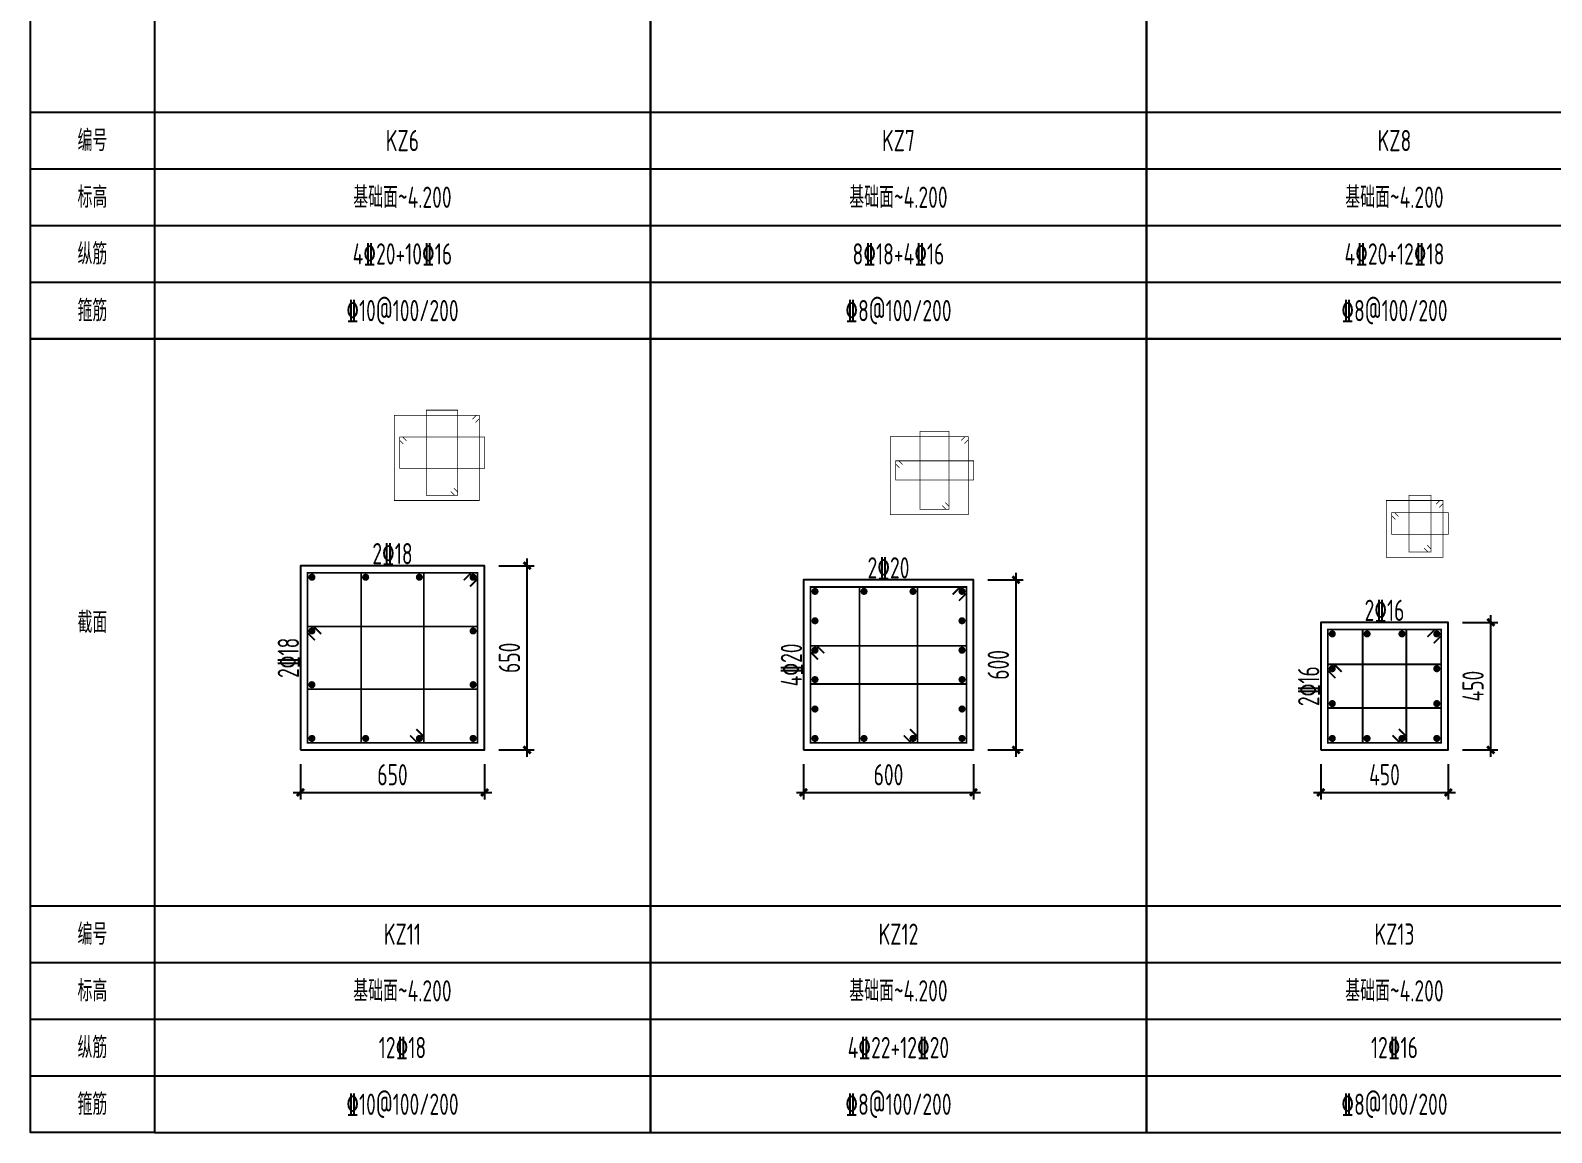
# Model space of a CAD drawing. Extents: x 3968514 to 5230306, y -516551 to -228246.
# Drawn here: x 4615004 to 4636472, y -334753 to -319199 of the extents above; entities that cross this region are included whole.
import ezdxf
from ezdxf.enums import TextEntityAlignment as Align

# ---------------------------------------------------------------- set-up
doc = ezdxf.new("R2010")
doc.units = 0
doc.header["$LTSCALE"] = 1000
doc.header["$MEASUREMENT"] = 0
for name, color, linetype, lineweight in [('COLU-DE', 7, 'Continuous', 25), ('COLU-DE-DIM', 3, 'Continuous', 25), ('COLU-YW', 7, 'Continuous', 25), ('REIN-D', 6, 'Continuous', 50), ('REIN-L', 1, 'Continuous', 50), ('TAB', 144, 'Continuous', 25), ('TAB-TEXT', 7, 'Continuous', 25)]:
    doc.layers.add(name, color=color, linetype=linetype, lineweight=lineweight)
doc.styles.add('FromPkpm', font='Tssdeng.shx', dxfattribs={"width": 0.7, "bigfont": 'hztxt.shx'})
doc.dimstyles.new('Pkpm_1', dxfattribs={"dimtxt": 250, "dimasz": 100, "dimexe": 100, "dimexo": 0.0625, "dimgap": 100, "dimtad": 1, "dimdec": 0, "dimrnd": 1, "dimzin": 0, "dimdsep": 46, "dimtxsty": 'FromPkpm', "dimblk1": 'ARCHTICK', "dimblk2": 'ARCHTICK', "dimsah": 1, "dimcen": 0.09, "dimdle": 100, "dimadec": 0, "dimazin": 0, "dimtfac": 1, "dimtdec": 0, "dimtix": 1, "dimtmove": 2, "dimatfit": 1, "dimfxl": 1, "dimtolj": 1, "dimtzin": 0, "dimarcsym": 0})

# ---------------------------------------------------------------- blocks, each defined once
blk = doc.blocks.new('_ArchTick')
at = {"color": 0, "linetype": 'ByBlock', "const_width": 0.4}
blk.add_lwpolyline([(-0.5, -0.5), (0.5, 0.5)], dxfattribs=at)
blk = doc.blocks.new('*D85')
at = {"layer": 'COLU-DE-DIM', "color": 0, "lineweight": -2, "transparency": 16777216}
for p, q in [((4625914, -329553), (4625914, -330053)), ((4628314, -329553), (4628314, -330053)), ((4625814, -329953), (4628414, -329953))]:
    blk.add_line(p, q, dxfattribs=at)
at = {"layer": 'Defpoints', "color": 0, "transparency": 16777216}
for p in [(4625914, -329353), (4628314, -329353), (4628314, -329953)]:
    blk.add_point(p, dxfattribs=at)
at = {"layer": 'COLU-DE-DIM', "color": 0, "lineweight": -2, "transparency": 16777216, "xscale": 100, "yscale": 100, "zscale": 100, "rotation": 180}
blk.add_blockref('_ArchTick', (4625914, -329953), dxfattribs=at)
at = {"layer": 'COLU-DE-DIM', "color": 0, "lineweight": -2, "transparency": 16777216, "xscale": 100, "yscale": 100, "zscale": 100}
blk.add_blockref('_ArchTick', (4628314, -329953), dxfattribs=at)
at = {"layer": 'COLU-DE-DIM', "color": 7, "transparency": 16777216, "insert": (4627114, -329703), "char_height": 300, "attachment_point": 5, "style": 'FromPkpm'}
blk.add_mtext('\\A1;600', dxfattribs=at)
blk = doc.blocks.new('*D84')
at = {"layer": 'COLU-DE-DIM', "color": 0, "lineweight": -2, "transparency": 16777216}
for p, q in [((4628514, -326953), (4629014, -326953)), ((4628914, -329453), (4628914, -326853)), ((4628514, -329353), (4629014, -329353))]:
    blk.add_line(p, q, dxfattribs=at)
at = {"layer": 'Defpoints', "color": 0, "transparency": 16777216}
for p in [(4628314, -326953), (4628914, -326953), (4628314, -329353)]:
    blk.add_point(p, dxfattribs=at)
at = {"layer": 'COLU-DE-DIM', "color": 0, "lineweight": -2, "transparency": 16777216, "xscale": 100, "yscale": 100, "zscale": 100}
for p, rotation in [((4628914, -326953), 90), ((4628914, -329353), 270)]:
    blk.add_blockref('_ArchTick', p, dxfattribs=dict(at, rotation=rotation))
at = {"layer": 'COLU-DE-DIM', "color": 7, "transparency": 16777216, "insert": (4628664, -328153), "char_height": 300, "attachment_point": 5, "rotation": 90, "style": 'FromPkpm'}
blk.add_mtext('\\A1;600', dxfattribs=at)
blk = doc.blocks.new('*D97')
at = {"layer": 'COLU-DE-DIM', "color": 0, "lineweight": -2, "transparency": 16777216}
for p, q in [((4633214, -329553), (4633214, -330053)), ((4635014, -329553), (4635014, -330053)), ((4633114, -329953), (4635114, -329953))]:
    blk.add_line(p, q, dxfattribs=at)
at = {"layer": 'Defpoints', "color": 0, "transparency": 16777216}
for p in [(4633214, -329353), (4635014, -329353), (4635014, -329953)]:
    blk.add_point(p, dxfattribs=at)
at = {"layer": 'COLU-DE-DIM', "color": 0, "lineweight": -2, "transparency": 16777216, "xscale": 100, "yscale": 100, "zscale": 100, "rotation": 180}
blk.add_blockref('_ArchTick', (4633214, -329953), dxfattribs=at)
at = {"layer": 'COLU-DE-DIM', "color": 0, "lineweight": -2, "transparency": 16777216, "xscale": 100, "yscale": 100, "zscale": 100}
blk.add_blockref('_ArchTick', (4635014, -329953), dxfattribs=at)
at = {"layer": 'COLU-DE-DIM', "color": 7, "transparency": 16777216, "insert": (4634114, -329703), "char_height": 300, "attachment_point": 5, "style": 'FromPkpm'}
blk.add_mtext('\\A1;450', dxfattribs=at)
blk = doc.blocks.new('*D96')
at = {"layer": 'COLU-DE-DIM', "color": 0, "lineweight": -2, "transparency": 16777216}
for p, q in [((4635214, -327553), (4635714, -327553)), ((4635614, -329453), (4635614, -327453)), ((4635214, -329353), (4635714, -329353))]:
    blk.add_line(p, q, dxfattribs=at)
at = {"layer": 'Defpoints', "color": 0, "transparency": 16777216}
for p in [(4635014, -327553), (4635614, -327553), (4635014, -329353)]:
    blk.add_point(p, dxfattribs=at)
at = {"layer": 'COLU-DE-DIM', "color": 0, "lineweight": -2, "transparency": 16777216, "xscale": 100, "yscale": 100, "zscale": 100}
for p, rotation in [((4635614, -327553), 90), ((4635614, -329353), 270)]:
    blk.add_blockref('_ArchTick', p, dxfattribs=dict(at, rotation=rotation))
at = {"layer": 'COLU-DE-DIM', "color": 7, "transparency": 16777216, "insert": (4635364, -328453), "char_height": 300, "attachment_point": 5, "rotation": 90, "style": 'FromPkpm'}
blk.add_mtext('\\A1;450', dxfattribs=at)
blk = doc.blocks.new('*D93')
at = {"layer": 'COLU-DE-DIM', "color": 0, "lineweight": -2, "transparency": 16777216}
for p, q in [((4618814, -329553), (4618814, -330053)), ((4621414, -329553), (4621414, -330053)), ((4618714, -329953), (4621514, -329953))]:
    blk.add_line(p, q, dxfattribs=at)
at = {"layer": 'Defpoints', "color": 0, "transparency": 16777216}
for p in [(4618814, -329353), (4621414, -329353), (4621414, -329953)]:
    blk.add_point(p, dxfattribs=at)
at = {"layer": 'COLU-DE-DIM', "color": 0, "lineweight": -2, "transparency": 16777216, "xscale": 100, "yscale": 100, "zscale": 100, "rotation": 180}
blk.add_blockref('_ArchTick', (4618814, -329953), dxfattribs=at)
at = {"layer": 'COLU-DE-DIM', "color": 0, "lineweight": -2, "transparency": 16777216, "xscale": 100, "yscale": 100, "zscale": 100}
blk.add_blockref('_ArchTick', (4621414, -329953), dxfattribs=at)
at = {"layer": 'COLU-DE-DIM', "color": 7, "transparency": 16777216, "insert": (4620114, -329703), "char_height": 300, "attachment_point": 5, "style": 'FromPkpm'}
blk.add_mtext('\\A1;650', dxfattribs=at)
blk = doc.blocks.new('*D92')
at = {"layer": 'COLU-DE-DIM', "color": 0, "lineweight": -2, "transparency": 16777216}
for p, q in [((4622014, -329453), (4622014, -326653)), ((4621614, -326753), (4622114, -326753)), ((4621614, -329353), (4622114, -329353))]:
    blk.add_line(p, q, dxfattribs=at)
at = {"layer": 'Defpoints', "color": 0, "transparency": 16777216}
for p in [(4621414, -326753), (4622014, -326753), (4621414, -329353)]:
    blk.add_point(p, dxfattribs=at)
at = {"layer": 'COLU-DE-DIM', "color": 0, "lineweight": -2, "transparency": 16777216, "xscale": 100, "yscale": 100, "zscale": 100}
for p, rotation in [((4622014, -326753), 90), ((4622014, -329353), 270)]:
    blk.add_blockref('_ArchTick', p, dxfattribs=dict(at, rotation=rotation))
at = {"layer": 'COLU-DE-DIM', "color": 7, "transparency": 16777216, "insert": (4621764, -328053), "char_height": 300, "attachment_point": 5, "rotation": 90, "style": 'FromPkpm'}
blk.add_mtext('\\A1;650', dxfattribs=at)

msp = doc.modelspace()

# ---------------------------------------------------------------- linework, layer by layer
at = {"layer": 'COLU-DE'}
for points in [[(4618814.24624, -329353.30351), (4621414.24624, -329353.30351), (4621414.24624, -326753.30351), (4618814.24624, -326753.30351)], [(4625914.24624, -329353.30253), (4628314.24624, -329353.30253), (4628314.24624, -326953.30253), (4625914.24624, -326953.30253)], [(4633214.24624, -329353.30253), (4635014.24624, -329353.30253), (4635014.24624, -327553.30253), (4633214.24624, -327553.30253)]]:
    msp.add_lwpolyline(points, close=True, dxfattribs=at)
at = {"layer": 'REIN-D', "const_width": 50}
for points in [[(4619001.74624, -326915.80351, 1), (4618951.74624, -326915.80351, 1)], [(4619760.07827, -326915.80351, 1), (4619710.07827, -326915.80351, 1)], [(4620518.41421, -326915.80351, 1), (4620468.41421, -326915.80351, 1)], [(4621276.74624, -326915.80351, 1), (4621226.74624, -326915.80351, 1)], [(4626101.74624, -327115.80253, 1), (4626051.74624, -327115.80253, 1)], [(4626793.41323, -327115.80253, 1), (4626743.41323, -327115.80253, 1)], [(4627485.07925, -327115.80253, 1), (4627435.07925, -327115.80253, 1)], [(4628176.74624, -327115.80253, 1), (4628126.74624, -327115.80253, 1)], [(4626101.74624, -327530.80253, 1), (4626051.74624, -327530.80253, 1)], [(4628176.74624, -327530.80253, 1), (4628126.74624, -327530.80253, 1)], [(4619001.74624, -327674.13652, 1), (4618951.74624, -327674.13652, 1)], [(4621276.74624, -327674.13652, 1), (4621226.74624, -327674.13652, 1)], [(4633401.74624, -327715.80253, 1), (4633351.74624, -327715.80253, 1)], [(4633893.41299, -327715.80253, 1), (4633843.41299, -327715.80253, 1)], [(4634385.07949, -327715.80253, 1), (4634335.07949, -327715.80253, 1)], [(4634876.74624, -327715.80253, 1), (4634826.74624, -327715.80253, 1)], [(4626101.74624, -327945.80253, 1), (4626051.74624, -327945.80253, 1)], [(4628176.74624, -327945.80253, 1), (4628126.74624, -327945.80253, 1)], [(4633401.74624, -328207.46855, 1), (4633351.74624, -328207.46855, 1)], [(4634876.74624, -328207.46855, 1), (4634826.74624, -328207.46855, 1)], [(4619001.74624, -328432.4705, 1), (4618951.74624, -328432.4705, 1)], [(4621276.74624, -328432.4705, 1), (4621226.74624, -328432.4705, 1)], [(4626101.74624, -328360.80253, 1), (4626051.74624, -328360.80253, 1)], [(4628176.74624, -328360.80253, 1), (4628126.74624, -328360.80253, 1)], [(4633401.74624, -328699.13652, 1), (4633351.74624, -328699.13652, 1)], [(4634876.74624, -328699.13652, 1), (4634826.74624, -328699.13652, 1)], [(4626101.74624, -328775.80253, 1), (4626051.74624, -328775.80253, 1)], [(4628176.74624, -328775.80253, 1), (4628126.74624, -328775.80253, 1)], [(4619001.74624, -329190.80351, 1), (4618951.74624, -329190.80351, 1)], [(4619760.07827, -329190.80351, 1), (4619710.07827, -329190.80351, 1)], [(4620518.41421, -329190.80351, 1), (4620468.41421, -329190.80351, 1)], [(4621276.74624, -329190.80351, 1), (4621226.74624, -329190.80351, 1)], [(4626101.74624, -329190.80253, 1), (4626051.74624, -329190.80253, 1)], [(4626793.41323, -329190.80253, 1), (4626743.41323, -329190.80253, 1)], [(4627485.07925, -329190.80253, 1), (4627435.07925, -329190.80253, 1)], [(4628176.74624, -329190.80253, 1), (4628126.74624, -329190.80253, 1)], [(4633401.74624, -329190.80253, 1), (4633351.74624, -329190.80253, 1)], [(4633893.41299, -329190.80253, 1), (4633843.41299, -329190.80253, 1)], [(4634385.07949, -329190.80253, 1), (4634335.07949, -329190.80253, 1)], [(4634876.74624, -329190.80253, 1), (4634826.74624, -329190.80253, 1)]]:
    msp.add_lwpolyline(points, format="xyb", close=True, dxfattribs=at)
at = {"layer": 'REIN-L', "color": 6}
for points, const_width in [([(4620937.89468, -325705.3123), (4620990.88686, -325758.30351), (4621035.07827, -325758.30351), (4621035.07827, -324558.30351), (4620593.41421, -324558.30351), (4620593.41421, -325758.30351), (4621035.07827, -325758.30351), (4621035.07827, -325714.10917), (4620982.08999, -325661.11796)], 10), ([(4620311.43374, -324990.46171), (4620258.44155, -324937.4705), (4620214.24624, -324937.4705), (4620214.24624, -325379.13652), (4621414.24624, -325379.13652), (4621414.24624, -324937.4705), (4620214.24624, -324937.4705), (4620214.24624, -324981.66435), (4620267.23843, -325034.65556)], 10), ([(4627871.22768, -325905.31034), (4627924.2189, -325958.30253), (4627968.41323, -325958.30253), (4627968.41323, -324858.30253), (4627560.07925, -324858.30253), (4627560.07925, -325958.30253), (4627968.41323, -325958.30253), (4627968.41323, -325914.10917), (4627915.42202, -325861.11699)], 10), ([(4627311.43179, -325326.29472), (4627258.44058, -325273.30253), (4627214.24624, -325273.30253), (4627214.24624, -325543.30253), (4628314.24624, -325543.30253), (4628314.24624, -325273.30253), (4627214.24624, -325273.30253), (4627214.24624, -325317.49589), (4627267.23745, -325370.48808)], 10), ([(4634671.22744, -326505.31034), (4634724.2189, -326558.30253), (4634768.41299, -326558.30253), (4634768.41299, -325758.30253), (4634460.07949, -325758.30253), (4634460.07949, -326558.30253), (4634768.41299, -326558.30253), (4634768.41299, -326514.10917), (4634715.42153, -326461.11699)], 10), ([(4634311.43179, -326057.12675), (4634258.44033, -326004.13652), (4634214.24624, -326004.13652), (4634214.24624, -326312.46855), (4635014.24624, -326312.46855), (4635014.24624, -326004.13652), (4634214.24624, -326004.13652), (4634214.24624, -326048.32988), (4634267.23769, -326101.32206)], 10), ([(4620361.54311, -329147.32109), (4620467.52358, -329253.30351), (4620555.91421, -329253.30351), (4620555.91421, -326853.30351), (4619672.57827, -326853.30351), (4619672.57827, -329253.30351), (4620555.91421, -329253.30351), (4620555.91421, -329164.91484), (4620449.92983, -329058.93242)], 25), ([(4627328.20815, -329147.32011), (4627434.19155, -329253.30253), (4627522.57925, -329253.30253), (4627522.57925, -327053.30253), (4626705.91323, -327053.30253), (4626705.91323, -329253.30253), (4627522.57925, -329253.30253), (4627522.57925, -329164.91386), (4627416.59683, -329058.93144)], 25), ([(4619108.61733, -327717.61992), (4619002.63296, -327611.63652), (4618914.24624, -327611.63652), (4618914.24624, -328494.9705), (4621314.24624, -328494.9705), (4621314.24624, -327611.63652), (4618914.24624, -327611.63652), (4618914.24624, -327700.02519), (4619020.23061, -327806.00761)], 25), ([(4634228.20864, -329147.32011), (4634334.19131, -329253.30253), (4634422.57949, -329253.30253), (4634422.57949, -327653.30253), (4633805.91299, -327653.30253), (4633805.91299, -329253.30253), (4634422.57949, -329253.30253), (4634422.57949, -329164.91386), (4634316.59683, -329058.93144)], 25), ([(4626208.61733, -327989.28495), (4626102.63491, -327883.30253), (4626014.24624, -327883.30253), (4626014.24624, -328423.30253), (4628214.24624, -328423.30253), (4628214.24624, -327883.30253), (4626014.24624, -327883.30253), (4626014.24624, -327971.6912), (4626120.22866, -328077.67363)], 25), ([(4633508.61733, -328250.95097), (4633402.63442, -328144.96855), (4633314.24624, -328144.96855), (4633314.24624, -328761.63652), (4634914.24624, -328761.63652), (4634914.24624, -328144.96855), (4633314.24624, -328144.96855), (4633314.24624, -328233.35722), (4633420.22915, -328339.33964)], 25)]:
    msp.add_lwpolyline(points, dxfattribs=dict(at, const_width=const_width))
at = {"layer": 'REIN-L'}
for points, const_width in [([(4621286.25405, -324730.48906), (4621339.24624, -324677.49784), (4621339.24624, -324633.30351), (4620139.24624, -324633.30351), (4620139.24624, -325833.30351), (4621339.24624, -325833.30351), (4621339.24624, -324633.30351), (4621295.05093, -324633.30351), (4621242.05874, -324686.29472)], 10), ([(4628186.25503, -325030.48808), (4628239.24624, -324977.49589), (4628239.24624, -324933.30253), (4627139.24624, -324933.30253), (4627139.24624, -326033.30253), (4628239.24624, -326033.30253), (4628239.24624, -324933.30253), (4628195.0519, -324933.30253), (4628142.06069, -324986.29472)], 10), ([(4634886.25478, -325930.48808), (4634939.24624, -325877.49589), (4634939.24624, -325833.30253), (4634139.24624, -325833.30253), (4634139.24624, -326633.30253), (4634939.24624, -326633.30253), (4634939.24624, -325833.30253), (4634895.05215, -325833.30253), (4634842.06069, -325886.29472)], 10), ([(4621208.26186, -327047.6746), (4621314.24624, -326941.69218), (4621314.24624, -326853.30351), (4618914.24624, -326853.30351), (4618914.24624, -329253.30351), (4621314.24624, -329253.30351), (4621314.24624, -326853.30351), (4621225.85952, -326853.30351), (4621119.87515, -326959.28593)], 25), ([(4628108.26382, -327247.67363), (4628214.24624, -327141.6912), (4628214.24624, -327053.30253), (4626014.24624, -327053.30253), (4626014.24624, -329253.30253), (4628214.24624, -329253.30253), (4628214.24624, -327053.30253), (4628125.85757, -327053.30253), (4628019.87515, -327159.28495)], 25), ([(4634808.26333, -327847.67363), (4634914.24624, -327741.6912), (4634914.24624, -327653.30253), (4633314.24624, -327653.30253), (4633314.24624, -329253.30253), (4634914.24624, -329253.30253), (4634914.24624, -327653.30253), (4634825.85806, -327653.30253), (4634719.87515, -327759.28495)], 25)]:
    msp.add_lwpolyline(points, dxfattribs=dict(at, const_width=const_width))
at = {"layer": 'TAB'}
for p, q in [((4615004.24624, -320353.30351), (4616754.24624, -320353.30351)), ((4616754.24624, -320353.30351), (4623754.24624, -320353.30351)), ((4623754.24624, -320353.30351), (4630754.24624, -320353.30351)), ((4630754.24624, -320353.30351), (4637754.24624, -320353.30351)), ((4615004.24624, -321153.30351), (4616754.24624, -321153.30351)), ((4616754.24624, -321153.30351), (4623754.24624, -321153.30351)), ((4623754.24624, -321153.30351), (4630754.24624, -321153.30351)), ((4630754.24624, -321153.30351), (4637754.24624, -321153.30351)), ((4615004.24624, -321953.30351), (4616754.24624, -321953.30351)), ((4616754.24624, -321953.30351), (4623754.24624, -321953.30351)), ((4623754.24624, -321953.30351), (4630754.24624, -321953.30351)), ((4630754.24624, -321953.30351), (4637754.24624, -321953.30351)), ((4615004.24624, -322753.30351), (4616754.24624, -322753.30351)), ((4616754.24624, -322753.30351), (4623754.24624, -322753.30351)), ((4623754.24624, -322753.30351), (4630754.24624, -322753.30351)), ((4630754.24624, -322753.30351), (4637754.24624, -322753.30351)), ((4615004.24624, -331553.30351), (4616754.24624, -331553.30351)), ((4616754.24624, -331553.30351), (4623754.24624, -331553.30351)), ((4623754.24624, -331553.30253), (4630754.24624, -331553.30253)), ((4630754.24624, -331553.30253), (4637754.24624, -331553.30253)), ((4615004.24624, -332353.30351), (4616754.24624, -332353.30351)), ((4616754.24624, -332353.30351), (4623754.24624, -332353.30351)), ((4623754.24624, -332353.30253), (4630754.24624, -332353.30253)), ((4630754.24624, -332353.30253), (4637754.24624, -332353.30253)), ((4615004.24624, -333153.30351), (4616754.24624, -333153.30351)), ((4616754.24624, -333153.30351), (4623754.24624, -333153.30351)), ((4623754.24624, -333153.30253), (4630754.24624, -333153.30253)), ((4630754.24624, -333153.30253), (4637754.24624, -333153.30253)), ((4615004.24624, -333953.30351), (4616754.24624, -333953.30351)), ((4616754.24624, -333953.30351), (4623754.24624, -333953.30351)), ((4623754.24624, -333953.30253), (4630754.24624, -333953.30253)), ((4630754.24624, -333953.30253), (4637754.24624, -333953.30253))]:
    msp.add_line(p, q, dxfattribs=at)
for points in [[(4615004.24624, -312353.30351), (4616754.24624, -312353.30351), (4616754.24624, -323553.30351), (4615004.24624, -323553.30351)], [(4623754.24624, -312353.30351), (4616754.24624, -312353.30351), (4616754.24624, -323553.30351), (4623754.24624, -323553.30351)], [(4630754.24624, -312353.30351), (4623754.24624, -312353.30351), (4623754.24624, -323553.30351), (4630754.24624, -323553.30351)], [(4637754.24624, -312353.30351), (4630754.24624, -312353.30351), (4630754.24624, -323553.30351), (4637754.24624, -323553.30351)], [(4615004.24624, -323553.30351), (4616754.24624, -323553.30351), (4616754.24624, -334753.30351), (4615004.24624, -334753.30351)], [(4623754.24624, -323553.30351), (4616754.24624, -323553.30351), (4616754.24624, -334753.30351), (4623754.24624, -334753.30351)], [(4630754.24624, -323553.30351), (4623754.24624, -323553.30351), (4623754.24624, -334753.30253), (4630754.24624, -334753.30253)], [(4637754.24624, -323553.30351), (4630754.24624, -323553.30351), (4630754.24624, -334753.30253), (4637754.24624, -334753.30253)]]:
    msp.add_lwpolyline(points, close=True, dxfattribs=at)

# ---------------------------------------------------------------- texts
at = {"layer": 'COLU-YW', "style": 'FromPkpm', "width": 0.7}
for s, p in [('2%%13218', (4620114.24624, -326733.30351)), ('2%%13220', (4627114.24624, -326933.30253)), ('2%%13216', (4634114.24624, -327533.30253))]:
    msp.add_text(s, height=300, dxfattribs=at).set_placement(p, align=Align.CENTER)
for s, p in [('2%%13218', (4618794.24624, -328053.30351)), ('4%%13220', (4625894.24624, -328153.30253)), ('2%%13216', (4633194.24624, -328453.30253))]:
    msp.add_text(s, height=300, rotation=90, dxfattribs=at).set_placement(p, align=Align.CENTER)
at = {"layer": 'TAB-TEXT', "style": 'FromPkpm', "width": 0.7}
for s, p in [('编号', (4615879.24624, -320753.30351)), ('KZ6', (4620254.24624, -320753.30351)), ('KZ7', (4627254.24624, -320753.30351)), ('KZ8', (4634254.24624, -320753.30351)), ('标高', (4615879.24624, -321553.30351)), ('基础面~4.200', (4620254.24624, -321553.30351)), ('基础面~4.200', (4627254.24624, -321553.30351)), ('基础面~4.200', (4634254.24624, -321553.30351)), ('纵筋', (4615879.24624, -322353.30351)), ('4%%13220+10%%13216', (4620254.24624, -322353.30351)), ('8%%13218+4%%13216', (4627254.24624, -322353.30351)), ('4%%13220+12%%13218', (4634254.24624, -322353.30351)), ('箍筋', (4615879.24624, -323153.30351)), ('%%13210@100/200', (4620254.24624, -323153.30351)), ('%%1328@100/200', (4627254.24624, -323153.30351)), ('%%1328@100/200', (4634254.24624, -323153.30351)), ('截面', (4615879.24624, -327553.30351)), ('编号', (4615879.24624, -331953.30351)), ('KZ11', (4620254.24624, -331953.30351)), ('KZ12', (4627254.24624, -331953.30253)), ('KZ13', (4634254.24624, -331953.30253)), ('标高', (4615879.24624, -332753.30351)), ('基础面~4.200', (4620254.24624, -332753.30351)), ('基础面~4.200', (4627254.24624, -332753.30253)), ('基础面~4.200', (4634254.24624, -332753.30253)), ('纵筋', (4615879.24624, -333553.30351)), ('12%%13218', (4620254.24624, -333553.30351)), ('4%%13222+12%%13220', (4627254.24624, -333553.30253)), ('12%%13216', (4634254.24624, -333553.30253)), ('箍筋', (4615879.24624, -334353.30351)), ('%%13210@100/200', (4620254.24624, -334353.30351)), ('%%1328@100/200', (4627254.24624, -334353.30253)), ('%%1328@100/200', (4634254.24624, -334353.30253))]:
    msp.add_text(s, height=300, dxfattribs=at).set_placement(p, align=Align.MIDDLE_CENTER)

# ---------------------------------------------------------------- dimensions: what is measured, and where the dimension line sits
at = {"layer": 'COLU-DE-DIM'}
for p1, p2, picture, middle in [((4621414.24624, -329353.30351), (4621414.24624, -326753.30351), '*D92', (4621764.24624, -328053.30351)), ((4628314.24624, -329353.30253), (4628314.24624, -326953.30253), '*D84', (4628664.24624, -328153.30253)), ((4635014.24624, -329353.30253), (4635014.24624, -327553.30253), '*D96', (4635364.24624, -328453.30253)), ((4618814.24624, -329353.30351), (4621414.24624, -329353.30351), '*D93', (4620114.24624, -329703.30351)), ((4625914.24624, -329353.30253), (4628314.24624, -329353.30253), '*D85', (4627114.24624, -329703.30253)), ((4633214.24624, -329353.30253), (4635014.24624, -329353.30253), '*D97', (4634114.24624, -329703.30253))]:
    dim = msp.add_aligned_dim(p1=p1, p2=p2, distance=-600, dimstyle='Pkpm_1', override={"dimscale": 1, "dimtxt": 300, "dimasz": 100, "dimexe": 100, "dimexo": 200, "dimtad": 1, "dimjust": 0, "dimtih": 0, "dimtoh": 0, "dimlfac": 0.25, "dimdle": 100, "dimclrt": 7, "dimtix": 1, "dimtmove": 2, "dimatfit": 3}, dxfattribs=at)
    dim.commit()
    dim.dimension.update_dxf_attribs({"geometry": picture, "text_midpoint": middle})

doc.saveas('drawing.dxf')
